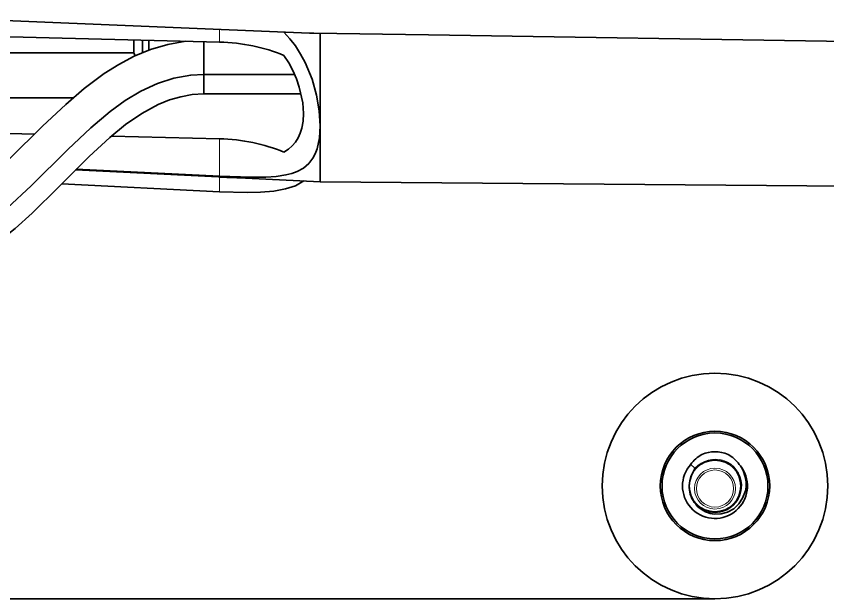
# Model space of a CAD drawing. Extents: x 370 to 946, y 143 to 764.
# Drawn here: x 394.42 to 418.17, y 402.13 to 419.17 of the extents above; entities that cross this region are included whole.
import ezdxf

# ---------------------------------------------------------------- set-up
doc = ezdxf.new("R2010")
doc.units = 0

msp = doc.modelspace()

# ---------------------------------------------------------------- linework, layer by layer
at = {"color": 7, "lineweight": 35, "ltscale": 0.29736}
msp.add_line((391.118, 419.174), (403.002, 418.681), dxfattribs=at)
at = {"color": 7, "lineweight": 35, "ltscale": 0.412715}
msp.add_line((400.371, 418.416), (383.868, 418.834), dxfattribs=at)
at = {"color": 7, "lineweight": 13, "ltscale": 0.00934}
msp.add_line((400.371, 418.416), (400.371, 418.79), dxfattribs=at)
at = {"color": 7, "lineweight": 35, "ltscale": 0.003283}
msp.add_line((403.134, 418.677), (403.002, 418.681), dxfattribs=at)
at = {"color": 7, "lineweight": 35, "ltscale": 0.083949}
msp.add_line((403.134, 418.677), (406.491, 418.626), dxfattribs=at)
at = {"color": 7, "lineweight": 35, "ltscale": 0.067558}
msp.add_line((403.318, 415.972), (403.318, 418.674), dxfattribs=at)
at = {"color": 7, "lineweight": 35}
for p, q in [((406.491, 418.626), (435.618, 418.182)), ((403.318, 414.332), (437.118, 414.052)), ((385.868, 402.132), (414.868, 402.132))]:
    msp.add_line(p, q, dxfattribs=at)
at = {"color": 7, "lineweight": 35, "ltscale": 0.009413}
msp.add_line((397.868, 418.48), (397.868, 418.103), dxfattribs=at)
at = {"color": 7, "lineweight": 35, "ltscale": 0.009052}
msp.add_line((398.118, 418.473), (398.118, 418.111), dxfattribs=at)
at = {"color": 7, "lineweight": 35, "ltscale": 0.007158}
msp.add_line((398.3, 418.469), (398.3, 418.182), dxfattribs=at)
at = {"color": 7, "lineweight": 35, "ltscale": 0.002621}
msp.add_line((399.918, 418.323), (399.918, 418.428), dxfattribs=at)
at = {"color": 7, "lineweight": 35, "ltscale": 0.021339}
msp.add_line((399.918, 417.469), (399.918, 418.323), dxfattribs=at)
at = {"color": 7, "lineweight": 35, "ltscale": 0.35}
msp.add_line((397.868, 418.103), (383.868, 418.103), dxfattribs=at)
at = {"color": 7, "lineweight": 35, "ltscale": 0.002333}
msp.add_line((397.901, 418.016), (397.868, 418.103), dxfattribs=at)
at = {"color": 7, "lineweight": 35, "ltscale": 0.014268}
msp.add_line((399.918, 416.904), (399.918, 417.474), dxfattribs=at)
at = {"color": 7, "lineweight": 35, "ltscale": 0.066358}
msp.add_line((399.918, 417.469), (402.572, 417.469), dxfattribs=at)
at = {"color": 7, "lineweight": 35, "ltscale": 0.305525}
msp.add_line((383.868, 416.787), (396.089, 416.787), dxfattribs=at)
at = {"color": 7, "lineweight": 35, "ltscale": 0.071031}
msp.add_line((399.918, 416.904), (402.759, 416.904), dxfattribs=at)
at = {"color": 7, "lineweight": 35, "ltscale": 0.277466}
msp.add_line((394.963, 415.725), (383.868, 416.006), dxfattribs=at)
at = {"color": 7, "lineweight": 35, "ltscale": 0.041005}
msp.add_line((403.318, 415.972), (403.318, 414.332), dxfattribs=at)
at = {"color": 7, "lineweight": 35, "ltscale": 0.079083}
msp.add_line((400.371, 415.588), (397.209, 415.668), dxfattribs=at)
at = {"color": 7, "lineweight": 13, "ltscale": 0.027385}
msp.add_line((400.371, 415.588), (400.371, 414.493), dxfattribs=at)
at = {"color": 7, "lineweight": 35, "ltscale": 0.105325}
msp.add_line((396.162, 414.678), (400.37, 414.471), dxfattribs=at)
at = {"color": 7, "lineweight": 35, "ltscale": 0.178991}
msp.add_line((396.167, 414.683), (403.318, 414.332), dxfattribs=at)
at = {"color": 7, "lineweight": 35, "ltscale": 0.104848}
msp.add_line((396.182, 414.698), (400.371, 414.493), dxfattribs=at)
at = {"color": 7, "lineweight": 35, "ltscale": 2.67464e-05}
msp.add_line((400.371, 414.471), (400.37, 414.471), dxfattribs=at)
at = {"color": 7, "lineweight": 13, "ltscale": 0.010783}
msp.add_line((400.371, 414.471), (400.371, 414.04), dxfattribs=at)
at = {"color": 7, "lineweight": 35, "ltscale": 0.115466}
msp.add_line((400.371, 414.04), (395.758, 414.268), dxfattribs=at)
at = {"color": 7, "lineweight": 35, "ltscale": 0.004163}
msp.add_line((414.157, 406.061), (414.281, 405.951), dxfattribs=at)
at = {"color": 7, "lineweight": 35}
for points in [[(402.25, 418.712), (402.43, 418.515), (402.591, 418.305), (402.744, 418.067), (402.878, 417.821), (403.081, 417.33), (403.214, 416.861), (403.292, 416.404), (403.318, 415.972)], [(391.372, 413.206), (391.755, 413.268), (392.044, 413.36), (392.367, 413.507), (392.683, 413.691), (393.148, 414.024), (393.616, 414.419), (394.242, 415.008), (395.197, 415.955), (395.872, 416.595), (396.414, 417.061), (397.001, 417.499), (397.425, 417.766), (397.877, 418.005), (398.357, 418.203), (398.861, 418.351), (399.382, 418.441)], [(402.254, 418.028), (402.398, 417.809), (402.52, 417.582), (402.624, 417.343), (402.707, 417.103), (402.807, 416.638), (402.827, 416.325)], [(391.432, 412.207), (391.903, 412.275), (392.288, 412.385), (392.636, 412.526), (393.115, 412.782), (393.58, 413.096), (394.167, 413.571), (394.862, 414.216), (395.93, 415.274), (396.608, 415.912), (397.171, 416.385), (397.613, 416.705), (398.074, 416.984), (398.556, 417.21), (399.036, 417.365), (399.529, 417.451), (399.918, 417.469)], [(391.858, 411.784), (392.247, 411.826), (392.638, 411.92), (393.076, 412.087), (393.496, 412.309), (393.871, 412.553), (394.398, 412.964), (394.892, 413.408), (395.665, 414.173), (396.559, 415.072), (397.162, 415.627), (397.623, 416.002), (398.096, 416.328), (398.58, 416.59), (398.907, 416.724), (399.239, 416.821), (399.576, 416.881), (399.918, 416.904)], [(402.254, 415.2), (402.386, 415.285), (402.5, 415.384), (402.594, 415.494), (402.672, 415.617), (402.733, 415.753), (402.779, 415.899), (402.815, 416.105), (402.827, 416.325)], [(400.371, 414.493), (401.292, 414.463), (401.729, 414.469), (402.034, 414.49), (402.313, 414.532), (402.488, 414.575), (402.646, 414.633), (402.83, 414.733), (402.982, 414.862), (403.103, 415.019), (403.172, 415.149), (403.226, 415.293), (403.296, 415.613), (403.318, 415.972)], [(400.371, 414.04), (401.183, 414.019), (401.574, 414.028), (401.957, 414.059), (402.303, 414.12), (402.596, 414.216), (402.838, 414.355)], [(414.281, 405.951), (414.247, 405.878), (414.191, 405.772), (414.128, 405.582)], [(415.691, 405.881), (415.754, 405.702), (415.777, 405.55), (415.776, 405.409), (415.758, 405.289), (415.678, 405.07), (415.567, 404.907), (415.417, 404.767), (415.236, 404.667), (415.048, 404.616), (414.868, 404.608)]]:
    msp.add_lwpolyline(points, dxfattribs=at)
for radius in [3.3, 1.6, 1.55, 0.755]:
    msp.add_circle((414.868, 405.432), radius, dxfattribs=at)
at = {"color": 7, "lineweight": 13}
for radius in [0.599, 0.543]:
    msp.add_circle((414.868, 405.356), radius, dxfattribs=at)
at = {"color": 7, "lineweight": 35}
for centre, radius, start, end in [((401.883, 444.682), 30.249, 267.1347, 268.2304), ((414.95, 405.505), 0.969, 118.6656, 144.9676), ((414.868, 405.432), 1, 67.4998, 112.5002), ((414.786, 405.505), 0.969, 35.0324, 61.3344), ((414.868, 405.432), 0.95, 138.4798, 28.6479), ((414.839, 405.479), 0.942, 25.2993, 38.2153), ((414.868, 405.432), 0.95, 28.6479, 41.5202), ((414.923, 405.419), 0.811, 168.3752, 205.995), ((414.942, 405.429), 0.833, 206.0521, 224.5425), ((414.919, 405.408), 0.802, 224.6504, 266.3628)]:
    msp.add_arc(centre, radius, start, end, dxfattribs=at)
at = {"color": 7, "lineweight": 13}
msp.add_arc((414.868, 405.432), 0.783, 228.4757, 138.4835, dxfattribs=at)
at = {"color": 7, "lineweight": 35}
for centre, major_axis, start_param, end_param in [((400.228, 415.59), (4, 0), 1.039623, 1.535016), ((400.228, 412.761), (-4, 0), 4.181216, 4.676608)]:
    msp.add_ellipse(centre, major_axis=major_axis, ratio=0.707107, start_param=start_param, end_param=end_param, dxfattribs=at)

doc.saveas('drawing.dxf')
